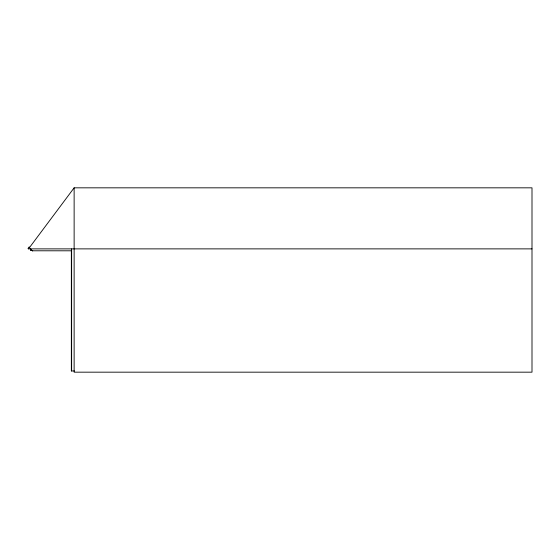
<?xml version="1.0" encoding="UTF-8"?>
<svg xmlns="http://www.w3.org/2000/svg" width="560" height="560" viewBox="0 0 560 560"><rect width="100%" height="100%" fill="white"/><g stroke="black" fill="none" stroke-linecap="round" stroke-linejoin="round"><path stroke-width="0.84" d="M29.659 247.338L29.155 246.953L28 248.5L28.511 248.878L74.13 187.831L532 187.831L532 372.169L74.13 372.169L74.13 187.831M28.511 248.878L532 248.878M71.638 250.803L32.683 250.789L30.541 249.837L30.541 248.878M74.438 370.979L71.344 370.979L71.344 250.621M32.683 250.824L30.541 249.851L32.683 250.789L30.695 249.83L30.695 248.878M71.638 248.878L71.638 370.979"/></g></svg>
